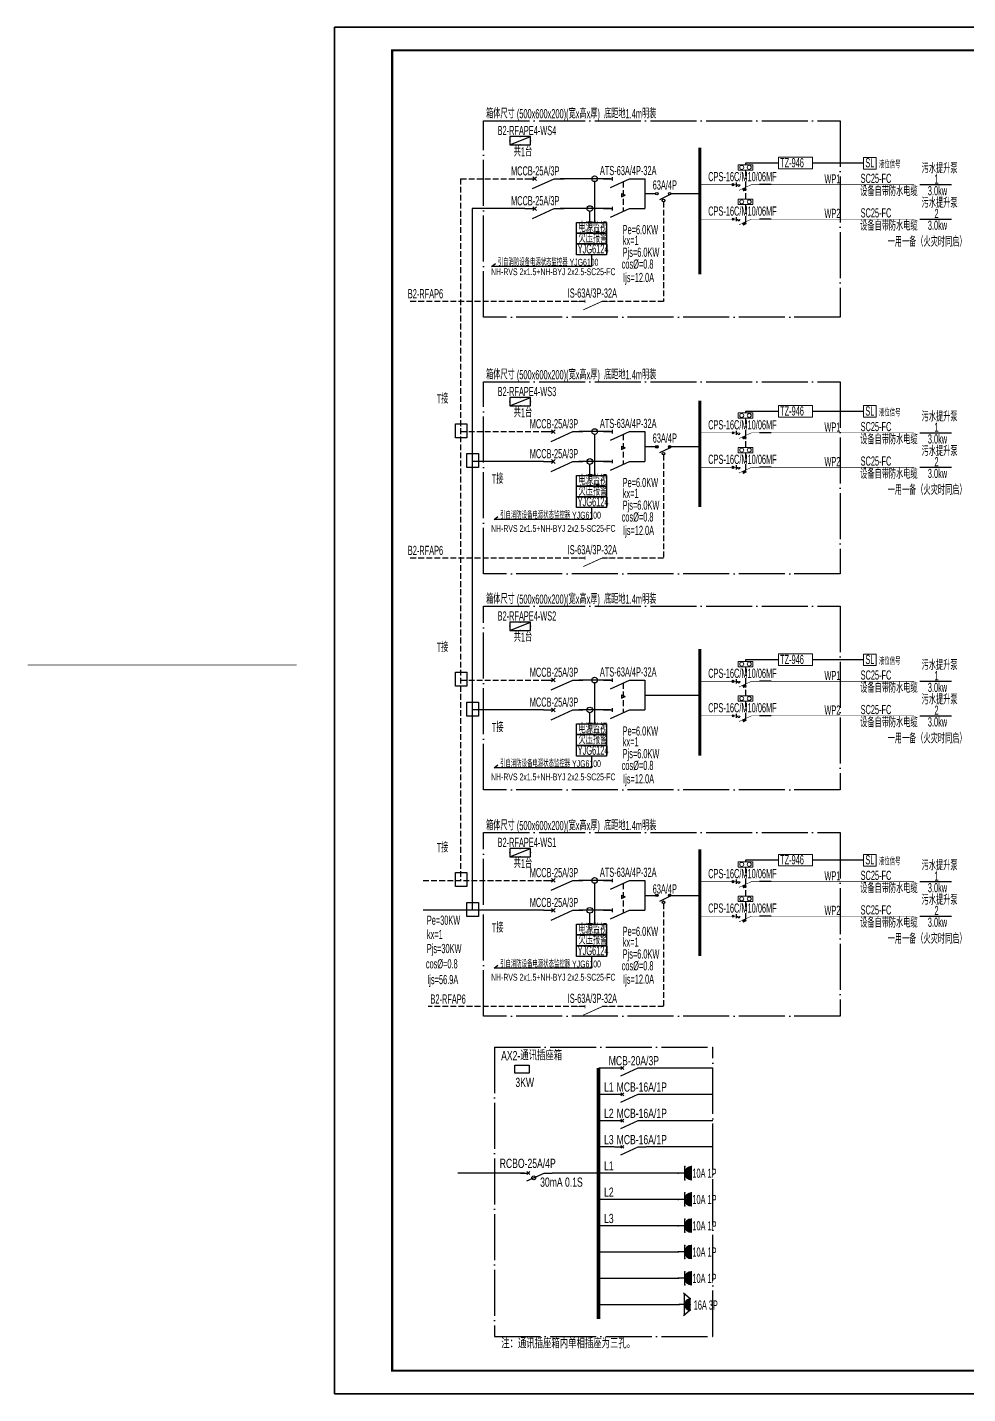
# Model space of a CAD drawing. Extents: x 776418 to 2076422, y -1170708 to 498544.
# Drawn here: x 895485 to 936368, y -942772 to -883372 of the extents above; entities that cross this region are included whole.
import ezdxf

# ---------------------------------------------------------------- set-up
doc = ezdxf.new("R2010")
doc.units = 0
doc.header["$LTSCALE"] = 1000
doc.header["$MEASUREMENT"] = 0
for name, pattern in [('CONTINOUS', [0]), ('DASH', [0.35, 0.25, -0.1]), ('DASHDOT2', [0.5, 0.25, -0.125, 0, -0.125]), ('DOTE', [2.42, 2, -0.2, 0.02, -0.2]), ('HIDDEN', [0.375, 0.25, -0.125])]:
    doc.linetypes.add(name, pattern=pattern)
doc.layers.get('0').update_dxf_attribs({"linetype": 'CONTINUOUS'})
for name, color, linetype in [('D-TEXT', 7, 'CONTINUOUS'), ('DIM-动力', 3, 'CONTINUOUS'), ('DQ', 255, 'CONTINOUS'), ('EL-SYSTEM', 1, 'CONTINUOUS'), ('ELEMENT', 3, 'CONTINUOUS'), ('EQUIP-动力', 3, 'CONTINUOUS'), ('EQUIP-照明', 3, 'CONTINUOUS'), ('EQUIP-箱柜', 3, 'CONTINUOUS'), ('LAYER3', 7, 'DOTE'), ('TEL_TEXT', 3, 'CONTINUOUS'), ('TEL_TITLE', 7, 'CONTINUOUS'), ('WIRE', 4, 'CONTINUOUS'), ('WIRE-母线', 6, 'CONTINUOUS'), ('WIRE-照明', 1, 'CONTINUOUS'), ('WIRE-系统', 4, 'CONTINUOUS'), ('WIRE-通讯', 4, 'CONTINUOUS')]:
    doc.layers.add(name, color=color, linetype=linetype)
doc.layers.add('层1', color=7, linetype='CONTINUOUS', lineweight=0)
doc.styles.add('_JD', font='ros.shx', dxfattribs={"width": 0.8, "bigfont": 'JD.shx'})
doc.styles.add('_TCH_LABEL', font='COMPLEX', dxfattribs={"bigfont": 'GBCBIG'})
doc.styles.add('DIM_FONT', font='SIMPLEX', dxfattribs={"width": 0.7, "bigfont": 'GBCBIG'})
doc.styles.get("Standard").update_dxf_attribs({"font": 'gbenor.shx', "bigfont": 'gbcbig.shx'})

# ---------------------------------------------------------------- blocks, each defined once
blk = doc.blocks.new('M_V30EZW')
for p, q in [((-0.25, -0.2), (0, -0.75)), ((-0.047, -0.203), (0.047, -0.297)), ((-0.047, -0.297), (0.047, -0.203))]:
    blk.add_line(p, q)
for points in [[(0, 0), (0, -0.25)], [(0, -0.75), (0, -1)]]:
    blk.add_lwpolyline(points)
at = {"width": 0.8, "flags": 9}
blk.add_attdef('S', (0.25, -0.5), '', height=0.2, dxfattribs=at)
blk = doc.blocks.new('M_M19DXM')
for p, q in [((-0.25, -0.2), (0, -0.75)), ((-0.047, -0.203), (0.047, -0.297)), ((-0.047, -0.297), (0.047, -0.203))]:
    blk.add_line(p, q)
for points in [[(0, 0), (0, -0.25)], [(0, -0.75), (0, -1)]]:
    blk.add_lwpolyline(points)
blk.add_circle((-0.151, -0.417), 0.0615)
at = {"style": 'DIM_FONT', "width": 0.8, "flags": 9}
blk.add_attdef('S', (0.25, -0.5), '', height=0.2, dxfattribs=at)
blk = doc.blocks.new('$equip$00001237')
for p, q in [((-0.5, 1.05), (-0.5, 1)), ((0.5, 1.05), (0.5, 1)), ((-0.5, 1), (0.5, 1)), ((0.5, 0.5), (-0.5, 0.5)), ((0, 0.5), (0, 0))]:
    blk.add_line(p, q)
blk.add_arc((0, 1), 0.5, 180, 0)
for p in [(-0.5, 0.5), (0, 1), (0, 0), (0.5, 0.5)]:
    blk.add_point(p)
for points in [[(0.43, 0.75), (-0.43, 0.75), (0.5, 1), (-0.5, 1)], [(0.25, 0.57), (-0.25, 0.57), (0.43, 0.75), (-0.43, 0.75)], [(0, 0.5), (0, 0.5), (0.25, 0.57), (-0.25, 0.57)]]:
    blk.add_solid(points)
at = {"flags": 9}
blk.add_attdef('A', (0, 0), '', height=0.00002, dxfattribs=at)
blk = doc.blocks.new('$element$00000596')
at = {"const_width": 0.0233}
for points in [[(0, 0), (0, -0.25)], [(-0.25, -0.2), (0, -0.75), (0, -1)]]:
    blk.add_lwpolyline(points, dxfattribs=at)
blk.add_arc((-0.008, -0.192), 0.0589, 81.8699, 278.1301)
at = {"flags": 9}
blk.add_attdef('S', (0, 0), '', height=0.00000667, dxfattribs=at)
blk = doc.blocks.new('KBO')
at = {"lineweight": 30}
for p, q in [((-1003, -47), (-1097, 47)), ((-1097, -47), (-1003, 47))]:
    blk.add_line(p, q, dxfattribs=at)
at = {"color": 2, "lineweight": 25}
blk.add_line((-921, 91), (-921, -91), dxfattribs=at)
at = {"color": 2}
for p, q in [((-644, -187), (-514, -129)), ((-641, -193), (-511, -135)), ((-638, -199), (-509, -141)), ((-636, -205), (-506, -147)), ((-633, -211), (-503, -153)), ((-630, -217), (-501, -159)), ((-628, -222), (-498, -165)), ((-625, -228), (-495, -171)), ((-623, -234), (-493, -177)), ((-620, -240), (-490, -182)), ((-617, -246), (-487, -188)), ((-615, -252), (-485, -194)), ((-612, -258), (-482, -200)), ((-609, -264), (-480, -206))]:
    blk.add_line(p, q, dxfattribs=at)
blk.add_lwpolyline([(-645, -183), (-515, -125), (-478, -210), (-608, -268)], close=True)
at = {"layer": 'ELEMENT', "xscale": 999.9899999999907, "yscale": 999.9899999999907, "zscale": 999.9899999999907, "rotation": 90}
blk.add_blockref('$element$00000596', (-1000, 0), dxfattribs=at)
blk = doc.blocks.new('M_M8')
for p, q in [((-0.25, -0.2), (0, -0.75)), ((0.05, -0.25), (-0.05, -0.25))]:
    blk.add_line(p, q)
for points in [[(0, 0), (0, -0.25)], [(0, -0.75), (0, -1)]]:
    blk.add_lwpolyline(points)
at = {"style": 'DIM_FONT', "width": 0.8, "flags": 9}
blk.add_attdef('S', (0.25, -0.5), '', height=0.2, dxfattribs=at)
blk = doc.blocks.new('M_M7')
for p, q in [((-0.25, -0.2), (0, -0.75)), ((-0.047, -0.297), (0.047, -0.203)), ((-0.047, -0.203), (0.047, -0.297))]:
    blk.add_line(p, q)
for points in [[(0, 0), (0, -0.25)], [(0, -0.75), (0, -1)]]:
    blk.add_lwpolyline(points)
at = {"width": 0.8, "flags": 9}
blk.add_attdef('S', (0.25, -0.5), '', height=0.2, dxfattribs=at)
blk = doc.blocks.new('$equip$00001416')
for p, q in [((0.75, 0.6), (-0.75, 0.6)), ((-0.75, 0), (0.75, 0.6)), ((-0.75, 0.6), (-0.75, 0)), ((-0.75, 0), (0.75, 0)), ((0.75, 0), (0.75, 0.6))]:
    blk.add_line(p, q)
for p in [(-0.75, 0.3), (0, 0.6), (0, 0), (0.75, 0.3)]:
    blk.add_point(p)
at = {"style": '_TCH_LABEL', "flags": 9}
blk.add_attdef('A', (0, 0), '', height=0.00002, dxfattribs=at)
blk = doc.blocks.new('$element$00000578')
at = {"const_width": 0.0233}
for points in [[(0, 0), (0, -0.25)], [(0, -1), (0, -0.75), (-0.25, -0.2)], [(-0.05, -0.25), (0.05, -0.25)]]:
    blk.add_lwpolyline(points, dxfattribs=at)
at = {"flags": 9}
blk.add_attdef('S', (0, 0), '', height=0.00000667, dxfattribs=at)
blk = doc.blocks.new('A$C00115E70')
at = {"layer": 'WIRE-通讯', "ltscale": 0.001}
blk.add_lwpolyline([(-84100, 59400), (0, 59400), (0, 0), (-84100, 0)], close=True, dxfattribs=at)
blk = doc.blocks.new('$equip$00001248')
for p, q in [((-0.357, 0.714), (-0.724, 0.277)), ((0.657, 0.357), (-0.657, 0.357)), ((-0.357, 0.75), (-0.357, 0.714)), ((0.357, 0.714), (-0.357, 0.714)), ((0, 0.357), (0, 0)), ((0.357, 0.75), (0.357, 0.714)), ((0.357, 0.714), (0.724, 0.277))]:
    blk.add_line(p, q)
blk.add_arc((0, 0.714), 0.357, 180, 0)
for points in [[(0.309, 0.536), (-0.309, 0.536), (0.357, 0.714), (-0.357, 0.714)], [(0.179, 0.405), (-0.179, 0.405), (0.309, 0.536), (-0.309, 0.536)], [(0, 0.357), (0, 0.357), (0.179, 0.405), (-0.179, 0.405)]]:
    blk.add_solid(points)
at = {"layer": 'EQUIP-照明'}
for p in [(-0.657, 0.357), (0, 0.714), (0, 0), (0.657, 0.357)]:
    blk.add_point(p, dxfattribs=at)
at = {"layer": 'EQUIP-照明', "style": '_TCH_LABEL', "flags": 9}
blk.add_attdef('A', (0, 0), '', height=0.00002, dxfattribs=at)

msp = doc.modelspace()

# ---------------------------------------------------------------- linework, layer by layer
at = {"linetype": 'DOTE'}
for p, q in [((915322, -887435), (930832, -887435)), ((915322, -895968), (915322, -887435)), ((930832, -887435), (930832, -895968)), ((930832, -895968), (915322, -895968)), ((915322, -898781), (930832, -898781)), ((915322, -907128), (915322, -898781)), ((930832, -898781), (930832, -907128)), ((930832, -907128), (915322, -907128)), ((915322, -908538), (930832, -908538)), ((915322, -916514), (915322, -908538)), ((930832, -908538), (930832, -916514)), ((930832, -916514), (915322, -916514)), ((915322, -918382), (930832, -918382)), ((915322, -926357), (915322, -918382)), ((930832, -918382), (930832, -926357)), ((930832, -926357), (915322, -926357))]:
    msp.add_line(p, q, dxfattribs=at)
at = {"color": 1, "lineweight": 25}
for p, q in [((927818, -890209), (927314, -890209)), ((927818, -891709), (927314, -891709)), ((927818, -900999), (927314, -900999)), ((927818, -902499), (927314, -902499)), ((927818, -911801), (927314, -911801)), ((927818, -913301), (927314, -913301)), ((927818, -920510), (927314, -920510)), ((927818, -922010), (927314, -922010))]:
    msp.add_line(p, q, dxfattribs=at)
at = {"color": 7, "linetype": 'DASH'}
for p, q in [((923142, -890957), (923142, -895284)), ((919734, -895284, 0), (912047, -895284, 0)), ((923142, -895284), (920484, -895284)), ((923142, -901960), (923142, -906444)), ((919734, -906444, 0), (912047, -906444, 0)), ((923142, -906444), (920484, -906444)), ((923142, -921463), (923142, -925947)), ((919734, -925947, 0), (912919, -925947, 0)), ((923142, -925947), (920484, -925947))]:
    msp.add_line(p, q, dxfattribs=at)
at = {"lineweight": 0}
for points in [[(931846, -889024), (932397, -889024), (932397, -889531), (931846, -889531)], [(931846, -899814), (932397, -899814), (932397, -900321), (931846, -900321)], [(931846, -910616), (932397, -910616), (932397, -911122), (931846, -911122)], [(931846, -919326), (932397, -919326), (932397, -919832), (931846, -919832)]]:
    msp.add_lwpolyline(points, close=True, dxfattribs=at)
at = {"layer": 'D-TEXT'}
for p, q in [((934293, -890209), (935671, -890209)), ((934293, -891709), (935671, -891709)), ((934293, -900999), (935671, -900999)), ((934293, -902499), (935671, -902499)), ((934293, -911801), (935671, -911801)), ((934293, -913301), (935671, -913301)), ((934293, -920511), (935671, -920511)), ((934293, -922011), (935671, -922011))]:
    msp.add_line(p, q, dxfattribs=at)
for points in [[(912973, -899833, 0, 0, 0), (913911, -899833, 0, 0, 0), (914215, -900456, 80, 0, 0), (914347, -900725, 0, 0, 0)], [(916226, -903318, 0, 0, 0), (915289, -903318, 0, 0, 0), (914984, -902695, 80, 0, 0), (914853, -902426, 0, 0, 0)], [(912973, -910635, 0, 0, 0), (913911, -910635, 0, 0, 0), (914215, -911258, 80, 0, 0), (914347, -911527, 0, 0, 0)], [(916226, -914120, 0, 0, 0), (915289, -914120, 0, 0, 0), (914984, -913497, 80, 0, 0), (914853, -913228, 0, 0, 0)], [(912973, -919345, 0, 0, 0), (913911, -919345, 0, 0, 0), (914215, -919968, 80, 0, 0), (914347, -920237, 0, 0, 0)], [(916226, -922830, 0, 0, 0), (915289, -922830, 0, 0, 0), (914984, -922207, 80, 0, 0), (914853, -921938, 0, 0, 0)]]:
    msp.add_lwpolyline(points, format="xyseb", dxfattribs=at)
at = {"layer": 'D-TEXT', "const_width": 57.1}
for points in [[(920318, -929755), (921008, -929755)], [(920318, -930897), (921008, -930897)], [(920318, -932040), (921008, -932040)]]:
    msp.add_lwpolyline(points, dxfattribs=at)
at = {"layer": 'DIM-动力', "ltscale": 0.001}
msp.add_lwpolyline([(908843, -942772), (992943, -942772), (992943, -883372), (908843, -883372)], close=True, dxfattribs=at)
at = {"layer": 'DQ'}
for p, q in [((920144, -890078), (920144, -891856)), ((919941, -891856), (919941, -891377)), ((920018, -893259), (920018, -893772)), ((915673, -893772), (915837, -893638)), ((920018, -893772), (915673, -893772)), ((920144, -901072), (920144, -902850)), ((919941, -902850), (919941, -902371)), ((915781, -904767), (915945, -904633)), ((920018, -904253), (920018, -904767)), ((920018, -904767), (915781, -904767)), ((920144, -911874), (920144, -913652)), ((919941, -913652), (919941, -913173)), ((920018, -915055), (920018, -915569)), ((915781, -915569), (915945, -915434)), ((920018, -915569), (915781, -915569)), ((920144, -920584), (920144, -922362)), ((919941, -922362), (919941, -921883)), ((915781, -924278), (915945, -924144)), ((920018, -923765), (920018, -924278)), ((920018, -924278), (915781, -924278))]:
    msp.add_line(p, q, dxfattribs=at)
for points in [[(919368, -891856), (920668, -891856), (920668, -892323), (919368, -892323)], [(919368, -892323), (920668, -892323), (920668, -892791), (919368, -892791)], [(919368, -892791), (920668, -892791), (920668, -893259), (919368, -893259)], [(919368, -902850), (920668, -902850), (920668, -903318), (919368, -903318)], [(919368, -903318), (920668, -903318), (920668, -903785), (919368, -903785)], [(919368, -903785), (920668, -903785), (920668, -904253), (919368, -904253)], [(919368, -913652), (920668, -913652), (920668, -914119), (919368, -914119)], [(919368, -914119), (920668, -914119), (920668, -914587), (919368, -914587)], [(919368, -914587), (920668, -914587), (920668, -915055), (919368, -915055)], [(919368, -922362), (920668, -922362), (920668, -922829), (919368, -922829)], [(919368, -922829), (920668, -922829), (920668, -923297), (919368, -923297)], [(919368, -923297), (920668, -923297), (920668, -923765), (919368, -923765)]]:
    msp.add_lwpolyline(points, close=True, dxfattribs=at)
for centre in [(920150, -889954), (919941, -891253), (920150, -900948), (919941, -902247), (920150, -911750), (919941, -913049), (920150, -920460), (919941, -921759)]:
    msp.add_circle(centre, 124, dxfattribs=at)
at = {"layer": 'EL-SYSTEM'}
for points in [[(914100, -900605), (914595, -900605), (914595, -901214), (914100, -901214)], [(914600, -901905), (915095, -901905), (915095, -902513), (914600, -902513)], [(914100, -911407), (914595, -911407), (914595, -912016), (914100, -912016)], [(914600, -912706), (915095, -912706), (915095, -913315), (914600, -913315)], [(914100, -920117), (914595, -920117), (914595, -920726), (914100, -920726)], [(914600, -921416), (915095, -921416), (915095, -922025), (914600, -922025)]]:
    msp.add_lwpolyline(points, close=True, dxfattribs=at)
at = {"layer": 'ELEMENT'}
for p, q in [((923410, -890658), (922968, -890873)), ((923411, -901662), (922968, -901876)), ((923411, -921164), (922968, -921379))]:
    msp.add_line(p, q, dxfattribs=at)
msp.add_lwpolyline([(917307, -928837), (916684, -928837), (916684, -928494), (917307, -928494)], close=True, dxfattribs=at)
at = {"layer": 'EQUIP-动力'}
for centre in [(922855, -890603), (923142, -890902), (923410, -890603), (922855, -901607), (923411, -901607), (923142, -901905), (922855, -921109), (923411, -921109), (923142, -921408)]:
    msp.add_circle(centre, 55, dxfattribs=at)
at = {"layer": 'LAYER3'}
for p, q in [((915800, -927712), (925294, -927712)), ((915800, -927712), (915800, -940283)), ((925294, -940283), (925294, -927712)), ((915799, -940283), (925294, -940283))]:
    msp.add_line(p, q, dxfattribs=at)
at = {"layer": 'TEL_TITLE'}
msp.add_lwpolyline([(908843, -942772), (992943, -942772), (992943, -883372), (908843, -883372)], close=True, dxfattribs=at)
at = {"layer": 'TEL_TITLE', "const_width": 100}
msp.add_lwpolyline([(911343, -941772), (991943, -941772), (991943, -884372), (911343, -884372)], close=True, dxfattribs=at)
at = {"layer": 'WIRE', "const_width": 57.1}
for points in [[(920318, -928612), (921008, -928612)], [(922379, -928612), (925294, -928612)], [(922379, -929755), (925294, -929755)], [(922379, -930897), (925294, -930897)], [(922379, -932040), (925294, -932040)], [(917101, -933183), (914200, -933183)], [(918301, -933183), (920318, -933183)], [(920318, -933183), (923819, -933183)], [(920318, -934326), (923819, -934326)], [(920318, -935469), (923819, -935469)], [(920318, -936612), (923819, -936612)], [(920318, -937755), (923819, -937755)], [(920318, -938898), (923819, -938898)]]:
    msp.add_lwpolyline(points, dxfattribs=at)
at = {"layer": 'WIRE-母线'}
for points, const_width in [([(924723, -888604), (924723, -894104)], 133), ([(924723, -899599), (924723, -904227)], 133), ([(924723, -910401), (924723, -915029)], 133), ([(924723, -919110), (924723, -923738)], 133), ([(920318, -928612), (920318, -939524)], 152)]:
    msp.add_lwpolyline(points, dxfattribs=dict(at, const_width=const_width))
at = {"layer": 'WIRE-照明', "linetype": 'DASH'}
for p, q in [((914324, -889954), (914324, -920460)), ((914324, -889954), (917108, -889954)), ((914324, -900948), (917922, -900948)), ((914324, -911750), (917922, -911750)), ((912696, -920460), (917922, -920460))]:
    msp.add_line(p, q, dxfattribs=at)
at = {"layer": 'WIRE-照明'}
for p, q in [((920833, -889954), (918651, -889954)), ((922042, -889954), (922337, -889954)), ((922337, -889954), (922337, -891253)), ((921322, -890590), (921322, -890737)), ((921322, -890590), (921482, -890663)), ((921322, -890737), (921482, -890663)), ((917108, -891253), (914824, -891253)), ((914824, -891253), (914824, -921759)), ((920837, -891253), (918655, -891253)), ((922036, -891253), (922337, -891253)), ((920833, -900948), (919466, -900948)), ((922042, -900948), (922337, -900948)), ((922337, -900948), (922337, -902247)), ((921322, -901584), (921322, -901731)), ((921322, -901584), (921482, -901658)), ((921322, -901731), (921482, -901658)), ((922337, -901597), (922909, -901597)), ((923356, -901597), (924723, -901597)), ((917922, -902247), (914824, -902247)), ((920837, -902247), (919470, -902247)), ((922036, -902247), (922337, -902247)), ((920833, -911750), (919466, -911750)), ((922042, -911750), (922337, -911750)), ((922337, -911750), (922337, -913049)), ((921322, -912386), (921322, -912533)), ((921322, -912386), (921482, -912460)), ((921322, -912533), (921482, -912460)), ((922337, -912399), (924723, -912399)), ((917922, -913049), (914824, -913049)), ((920837, -913049), (919470, -913049)), ((922036, -913049), (922337, -913049)), ((920833, -920460), (919466, -920460)), ((922042, -920460), (922337, -920460)), ((922337, -920460), (922337, -921759)), ((921322, -921096), (921322, -921243)), ((921322, -921096), (921482, -921169)), ((921322, -921243), (921482, -921169)), ((922337, -921109), (922910, -921109)), ((923356, -921109), (924723, -921109)), ((917922, -921759), (912696, -921759)), ((920837, -921759), (919470, -921759)), ((922036, -921759), (922337, -921759))]:
    msp.add_line(p, q, dxfattribs=at)
at = {"layer": 'WIRE-照明', "linetype": 'HIDDEN'}
for p, q in [((921384, -890082), (921384, -891381)), ((921384, -901076), (921384, -902375)), ((921384, -911878), (921384, -913177)), ((921384, -920588), (921384, -921887))]:
    msp.add_line(p, q, dxfattribs=at)
at = {"layer": 'WIRE-照明', "linetype": 'Continuous'}
for p, q in [((922337, -890603), (922801, -890603)), ((922337, -890603), (922800, -890603)), ((923465, -890603), (924723, -890603))]:
    msp.add_line(p, q, dxfattribs=at)
at = {"layer": 'WIRE-照明', "linetype": 'Continuous', "const_width": 30}
msp.add_lwpolyline([(907200, -911100), (895500, -911100)], dxfattribs=at)
at = {"layer": 'WIRE-系统', "const_width": 23.3}
for points in [[(924723, -890209), (926223, -890209)], [(927223, -890209), (930832, -890209)], [(930832, -890209), (934028, -890209)], [(924723, -891709), (926223, -891709)], [(927223, -891709), (930832, -891709)], [(930832, -891709), (934028, -891709)], [(924723, -900999), (926223, -900999)], [(927223, -900999), (930832, -900999)], [(930832, -900999), (934028, -900999)], [(924723, -902499), (926223, -902499)], [(927223, -902499), (930832, -902499)], [(930832, -902499), (934028, -902499)], [(924723, -911801), (926223, -911801)], [(927223, -911801), (930832, -911801)], [(930832, -911801), (934028, -911801)], [(924723, -913301), (926223, -913301)], [(927223, -913301), (930832, -913301)], [(930832, -913301), (934028, -913301)], [(924723, -920510), (926223, -920510)], [(927223, -920510), (930832, -920510)], [(930832, -920510), (934028, -920510)], [(924723, -922010), (926223, -922010)], [(927223, -922010), (930832, -922010)], [(930832, -922010), (934028, -922010)]]:
    msp.add_lwpolyline(points, dxfattribs=at)
at = {"layer": '层1', "color": 4, "linetype": 'DASHDOT2', "lineweight": -3}
for p, q in [((926708, -889575), (926707, -890844)), ((926708, -889276), (926708, -889344)), ((926708, -891075), (926707, -891834)), ((926708, -900365), (926707, -901634)), ((926708, -900066), (926708, -900134)), ((926708, -901865), (926707, -902624)), ((926708, -911167), (926707, -912436)), ((926708, -910868), (926708, -910936)), ((926708, -912667), (926707, -913426)), ((926708, -919877), (926707, -921146)), ((926708, -919577), (926708, -919646)), ((926708, -921377), (926707, -922136))]:
    msp.add_line(p, q, dxfattribs=at)
at = {"layer": '层1', "color": 4, "linetype": 'DASHDOT2', "lineweight": -3, "ltscale": 500}
for p, q in [((928139, -889276), (926708, -889276)), ((931846, -889277), (929629, -889277)), ((928139, -900066), (926708, -900066)), ((931846, -900067), (929629, -900067)), ((928139, -910868), (926708, -910868)), ((931846, -910869), (929629, -910869)), ((928139, -919578), (926708, -919577)), ((931846, -919579), (929629, -919578))]:
    msp.add_line(p, q, dxfattribs=at)
at = {"layer": '层1', "color": 6, "lineweight": 15}
for points in [[(928139, -889023), (929629, -889023), (929629, -889529), (928139, -889529)], [(928139, -899813), (929629, -899813), (929629, -900319), (928139, -900319)], [(928139, -910615), (929629, -910615), (929629, -911121), (928139, -911121)], [(928139, -919325), (929629, -919325), (929629, -919831), (928139, -919831)]]:
    msp.add_lwpolyline(points, close=True, dxfattribs=at)
at = {"layer": '层1', "color": 2, "linetype": 'Continuous', "lineweight": 15}
for points in [[(926383, -889575), (927033, -889575), (927033, -889344), (926383, -889344)], [(926383, -891075), (927033, -891075), (927033, -890844), (926383, -890844)], [(926383, -900365), (927033, -900365), (927033, -900134), (926383, -900134)], [(926383, -901865), (927033, -901865), (927033, -901634), (926383, -901634)], [(926383, -911167), (927033, -911167), (927033, -910936), (926383, -910936)], [(926383, -912667), (927033, -912667), (927033, -912436), (926383, -912436)], [(926383, -919877), (927033, -919877), (927033, -919646), (926383, -919646)], [(926383, -921377), (927033, -921377), (927033, -921146), (926383, -921146)]]:
    msp.add_lwpolyline(points, close=True, dxfattribs=at)
for centre in [(926546, -889460), (926870, -889458), (926546, -890960), (926870, -890958), (926546, -900250), (926870, -900248), (926546, -901750), (926870, -901748), (926546, -911052), (926870, -911050), (926546, -912552), (926870, -912550), (926546, -919762), (926870, -919760), (926546, -921262), (926870, -921260)]:
    msp.add_circle(centre, 87.9, dxfattribs=at)

# ---------------------------------------------------------------- block references
at = {"layer": 'DQ', "xscale": 1500, "yscale": 1500, "zscale": 1500, "rotation": 90}
for p in [(920542, -889954), (920536, -891253), (920542, -900948), (920536, -902247), (920542, -911750), (920536, -913049), (920542, -920460), (920536, -921759)]:
    msp.add_blockref('M_M8', p, dxfattribs=at)
at = {"layer": 'ELEMENT'}
for name, p, xscale, yscale, zscale, rotation in [('M_M7', (917108, -889954), 1714.285714285681, 1714.285714285681, 1714.285714285681, 90), ('M_M7', (917108, -891253), 1714.285714285681, 1714.285714285681, 1714.285714285681, 90), ('$element$00000578', (919353, -895281), 1500, 1500, 1500, 89.99998106746375), ('M_M7', (917922, -900948), 1714.285714285681, 1714.285714285681, 1714.285714285681, 90), ('M_M7', (917922, -902247), 1714.285714285681, 1714.285714285681, 1714.285714285681, 90), ('$element$00000578', (919353, -906441), 1500, 1500, 1500, 89.99998106746375), ('M_M7', (917922, -911750), 1714.285714285681, 1714.285714285681, 1714.285714285681, 90), ('M_M7', (917922, -913049), 1714.285714285681, 1714.285714285681, 1714.285714285681, 90), ('M_M7', (917922, -920460), 1714.285714285681, 1714.285714285681, 1714.285714285681, 90), ('M_M7', (917922, -921759), 1714.285714285681, 1714.285714285681, 1714.285714285681, 90), ('$element$00000578', (919353, -925944), 1500, 1500, 1500, 89.99998106746375), ('M_V30EZW', (921008, -928612), 1371.428571428571, 1371.428571428571, 1371.428571428571, 89.99998106746371), ('M_V30EZW', (921008, -929755), 1371.428571428571, 1371.428571428571, 1371.428571428571, 89.99998106746371), ('M_V30EZW', (921008, -930897), 1371.428571428571, 1371.428571428571, 1371.428571428571, 89.99998106746371), ('M_V30EZW', (921008, -932040), 1371.428571428571, 1371.428571428571, 1371.428571428571, 89.99998106746371), ('M_M19DXM', (916930, -933183), 1371.428571428571, 1371.428571428571, 1371.428571428571, 89.99998106746371)]:
    msp.add_blockref(name, p, dxfattribs=dict(at, xscale=xscale, yscale=yscale, zscale=zscale, rotation=rotation))
at = {"layer": 'EQUIP-动力', "rotation": 269.9999810674638}
for name, p, xscale, yscale, zscale in [('$equip$00001237', (923779, -933183), 571.4285714285716, 571.4285714285716, 571.4285714285716), ('$equip$00001237', (923779, -934326), 571.4285714285716, 571.4285714285716, 571.4285714285716), ('$equip$00001237', (923779, -935469), 571.4285714285716, 571.4285714285716, 571.4285714285716), ('$equip$00001237', (923779, -936612), 571.4285714285716, 571.4285714285716, 571.4285714285716), ('$equip$00001237', (923779, -937755), 571.4285714285716, 571.4285714285716, 571.4285714285716), ('$equip$00001248', (923819, -938898), 685.7142857142854, 685.7142857142854, 685.7142857142854)]:
    msp.add_blockref(name, p, dxfattribs=dict(at, xscale=xscale, yscale=yscale, zscale=zscale))
at = {"layer": 'EQUIP-箱柜', "ltscale": 0.001, "xscale": 600, "yscale": 600, "zscale": 600}
for p in [(916907, -888484), (916907, -899830), (916907, -909587), (916907, -919431)]:
    msp.add_blockref('$equip$00001416', p, dxfattribs=at)
at = {"layer": 'WIRE-通讯', "ltscale": 0.001}
msp.add_blockref('A$C00115E70', (992943, -942772), dxfattribs=at)
at = {"layer": '层1', "color": 4, "lineweight": -3}
for p in [(927223, -890209), (927223, -891709), (927223, -900999), (927223, -902499), (927223, -911801), (927223, -913301), (927223, -920510), (927223, -922010)]:
    msp.add_blockref('KBO', p, dxfattribs=at)

# ---------------------------------------------------------------- texts
at = {"layer": 'D-TEXT', "style": '_JD', "width": 0.6}
for s, height, p in [('箱体尺寸 (500x600x200)(宽x高x厚)  底距地1.4m明装', 400, (915431, -887327)), ('B2-RFAPE4-WS4', 400, (915932, -888058)), ('共1台', 400, (916635, -888980)), ('TZ-946', 400, (928213, -889459)), ('SL', 400, (931920, -889460)), ('液位信号', 300, (932512, -889491)), ('MCCB-25A/3P', 400, (916515, -889812)), ('ATS-63A/4P-32A', 400, (920379, -889798, -2980)), ('CPS-16C/M10/06MF', 400, (925087, -890061)), ('WP1', 400, (930140, -890160)), ('SC25-FC', 400, (931714, -890138)), ('污水提升泵', 400, (934366, -889714)), ('1', 400, (934924, -890166)), ('63A/4P', 400, (922675, -890424)), ('设备自带防水电缆', 400, (931695, -890704)), ('3.0kw', 400, (934637, -890676)), ('MCCB-25A/3P', 400, (916515, -891111)), ('污水提升泵', 400, (934366, -891214)), ('CPS-16C/M10/06MF', 400, (925087, -891561)), ('WP2', 400, (930140, -891660)), ('SC25-FC', 400, (931714, -891638)), ('2', 400, (934924, -891666)), ('电源监视', 400, (919451, -892268, 37)), ('Pe=6.0KW', 400, (921368, -892367)), ('设备自带防水电缆', 400, (931695, -892204)), ('3.0kw', 400, (934637, -892176)), ('欠压报警', 400, (919451, -892736, 37)), ('kx=1', 400, (921374, -892835)), ('一用一备（火灾时同启）', 400, (932888, -892903)), ('YJG6124', 400, (919414, -893203, 37)), ('Pjs=6.0KW', 400, (921368, -893349)), ('NH-RVS 2x1.5+NH-BYJ 2x2.5-SC25-FC ', 300, (915646, -894146)), ('引自消防设备电源状态监控器 YJG6100 ', 300, (915935, -893736)), ('cos%%C=0.8', 400, (921326, -893863)), ('Ijs=12.0A', 400, (921388, -894447)), ('B2-RFAP6', 400, (912029, -895153)), ('IS-63A/3P-32A', 400, (918981, -895123)), ('箱体尺寸 (500x600x200)(宽x高x厚)  底距地1.4m明装', 400, (915431, -898673)), ('T接', 400, (913282, -899723)), ('B2-RFAPE4-WS3', 400, (915932, -899404)), ('共1台', 400, (916635, -900325)), ('TZ-946', 400, (928213, -900249)), ('SL', 400, (931920, -900250)), ('MCCB-25A/3P', 400, (917330, -900806)), ('ATS-63A/4P-32A', 400, (920379, -900792, -2980)), ('CPS-16C/M10/06MF', 400, (925087, -900851)), ('液位信号', 300, (932512, -900281)), ('污水提升泵', 400, (934366, -900504)), ('63A/4P', 400, (922675, -901427)), ('WP1', 400, (930140, -900950)), ('设备自带防水电缆', 400, (931695, -901494)), ('SC25-FC', 400, (931714, -900928)), ('3.0kw', 400, (934637, -901466)), ('1', 400, (934924, -900956)), ('MCCB-25A/3P', 400, (917330, -902105)), ('污水提升泵', 400, (934366, -902004)), ('CPS-16C/M10/06MF', 400, (925087, -902351)), ('WP2', 400, (930140, -902450)), ('SC25-FC', 400, (931714, -902428)), ('2', 400, (934924, -902456)), ('T接', 400, (915678, -903208)), ('电源监视', 400, (919451, -903262, 37)), ('设备自带防水电缆', 400, (931695, -902994)), ('3.0kw', 400, (934637, -902966)), ('欠压报警', 400, (919451, -903730, 37)), ('Pe=6.0KW', 400, (921368, -903361)), ('kx=1', 400, (921374, -903830)), ('一用一备（火灾时同启）', 400, (932888, -903693)), ('YJG6124', 400, (919414, -904197, 37)), ('Pjs=6.0KW', 400, (921368, -904343)), ('引自消防设备电源状态监控器 YJG6100 ', 300, (916043, -904731)), ('cos%%C=0.8', 400, (921326, -904857)), ('NH-RVS 2x1.5+NH-BYJ 2x2.5-SC25-FC ', 300, (915646, -905306)), ('Ijs=12.0A', 400, (921388, -905442)), ('B2-RFAP6', 400, (912029, -906313)), ('IS-63A/3P-32A', 400, (918981, -906283)), ('箱体尺寸 (500x600x200)(宽x高x厚)  底距地1.4m明装', 400, (915431, -908430)), ('B2-RFAPE4-WS2', 400, (915932, -909161)), ('共1台', 400, (916635, -910082)), ('T接', 400, (913282, -910525)), ('MCCB-25A/3P', 400, (917330, -911608)), ('ATS-63A/4P-32A', 400, (920379, -911594, -2980)), ('TZ-946', 400, (928213, -911051)), ('SL', 400, (931920, -911052)), ('液位信号', 300, (932512, -911083)), ('污水提升泵', 400, (934366, -911306)), ('CPS-16C/M10/06MF', 400, (925087, -911652)), ('WP1', 400, (930140, -911752)), ('SC25-FC', 400, (931714, -911730)), ('1', 400, (934924, -911758)), ('设备自带防水电缆', 400, (931695, -912296)), ('污水提升泵', 400, (934366, -912806)), ('3.0kw', 400, (934637, -912268)), ('MCCB-25A/3P', 400, (917330, -912907)), ('CPS-16C/M10/06MF', 400, (925087, -913152)), ('WP2', 400, (930140, -913252)), ('SC25-FC', 400, (931714, -913230)), ('2', 400, (934924, -913258)), ('T接', 400, (915678, -914010)), ('设备自带防水电缆', 400, (931695, -913796)), ('3.0kw', 400, (934637, -913768)), ('欠压报警', 400, (919451, -914532, 37)), ('电源监视', 400, (919451, -914064, 37)), ('Pe=6.0KW', 400, (921368, -914163)), ('一用一备（火灾时同启）', 400, (932888, -914495)), ('YJG6124', 400, (919414, -914999, 37)), ('Pjs=6.0KW', 400, (921368, -915145)), ('kx=1', 400, (921374, -914632)), ('引自消防设备电源状态监控器 YJG6100 ', 300, (916043, -915532)), ('cos%%C=0.8', 400, (921326, -915659)), ('NH-RVS 2x1.5+NH-BYJ 2x2.5-SC25-FC ', 300, (915646, -916108)), ('Ijs=12.0A', 400, (921388, -916243)), ('箱体尺寸 (500x600x200)(宽x高x厚)  底距地1.4m明装', 400, (915431, -918273)), ('T接', 400, (913282, -919235)), ('B2-RFAPE4-WS1', 400, (915932, -919005)), ('共1台', 400, (916635, -919926)), ('TZ-946', 400, (928213, -919760)), ('SL', 400, (931920, -919762)), ('液位信号', 300, (932512, -919793)), ('MCCB-25A/3P', 400, (917330, -920318)), ('ATS-63A/4P-32A', 400, (920379, -920304, -2980)), ('CPS-16C/M10/06MF', 400, (925087, -920362)), ('WP1', 400, (930140, -920461)), ('SC25-FC', 400, (931714, -920440)), ('污水提升泵', 400, (934366, -920016)), ('1', 400, (934924, -920468)), ('63A/4P', 400, (922675, -921028)), ('设备自带防水电缆', 400, (931695, -921006)), ('3.0kw', 400, (934637, -920977)), ('MCCB-25A/3P', 400, (917330, -921617)), ('污水提升泵', 400, (934366, -921516)), ('CPS-16C/M10/06MF', 400, (925087, -921862)), ('WP2', 400, (930140, -921961)), ('SC25-FC', 400, (931714, -921940)), ('2', 400, (934924, -921968)), ('Pe=30KW', 400, (912854, -922388)), ('T接', 400, (915678, -922720)), ('电源监视', 400, (919451, -922774, 37)), ('Pe=6.0KW', 400, (921368, -922873)), ('设备自带防水电缆', 400, (931695, -922506)), ('3.0kw', 400, (934637, -922477)), ('kx=1', 400, (912860, -923007)), ('欠压报警', 400, (919451, -923242, 37)), ('kx=1', 400, (921374, -923341)), ('一用一备（火灾时同启）', 400, (932888, -923205)), ('Pjs=30KW', 400, (912854, -923620)), ('YJG6124', 400, (919414, -923709, 37)), ('Pjs=6.0KW', 400, (921368, -923855)), ('cos%%C=0.8', 400, (912812, -924284)), ('引自消防设备电源状态监控器 YJG6100 ', 300, (916043, -924242)), ('cos%%C=0.8', 400, (921326, -924369)), ('Ijs=56.9A', 400, (912874, -924969)), ('NH-RVS 2x1.5+NH-BYJ 2x2.5-SC25-FC ', 300, (915646, -924818)), ('Ijs=12.0A', 400, (921388, -924953)), ('B2-RFAP6', 400, (913013, -925815)), ('IS-63A/3P-32A', 400, (918981, -925786))]:
    msp.add_text(s, height=height, rotation=359.99998, dxfattribs=at).set_placement(p)
at = {"layer": 'TEL_TEXT', "color": 7, "style": '_JD'}
for s, width, p in [('AX2-通讯插座箱', 0.7, (916085, -928275)), ('MCB-20A/3P', 0.7, (920763, -928497)), ('3KW', 0.7, (916705, -929438)), ('L1', 0.7, (920559, -929640)), ('MCB-16A/1P', 0.7, (921106, -929640)), ('L2', 0.7, (920559, -930783)), ('MCB-16A/1P', 0.7, (921106, -930783)), ('L3', 0.7, (920559, -931926)), ('MCB-16A/1P', 0.7, (921106, -931926)), ('RCBO-25A/4P', 0.7, (916024, -932959)), ('L1', 0.7, (920559, -933069)), ('10A 1P', 0.5, (924401, -933387)), ('30mA 0.1S', 0.7, (917780, -933776)), ('L2', 0.7, (920559, -934212)), ('10A 1P', 0.5, (924401, -934529)), ('L3', 0.7, (920559, -935355)), ('10A 1P', 0.5, (924401, -935673)), ('10A 1P', 0.5, (924401, -936815)), ('10A 1P', 0.5, (924401, -937959)), ('16A 3P', 0.5, (924458, -939118)), ('注：通讯插座箱内单相插座为三孔。', 0.7, (916086, -940798))]:
    msp.add_text(s, height=400, dxfattribs=dict(at, width=width)).set_placement(p)

doc.saveas('drawing.dxf')
